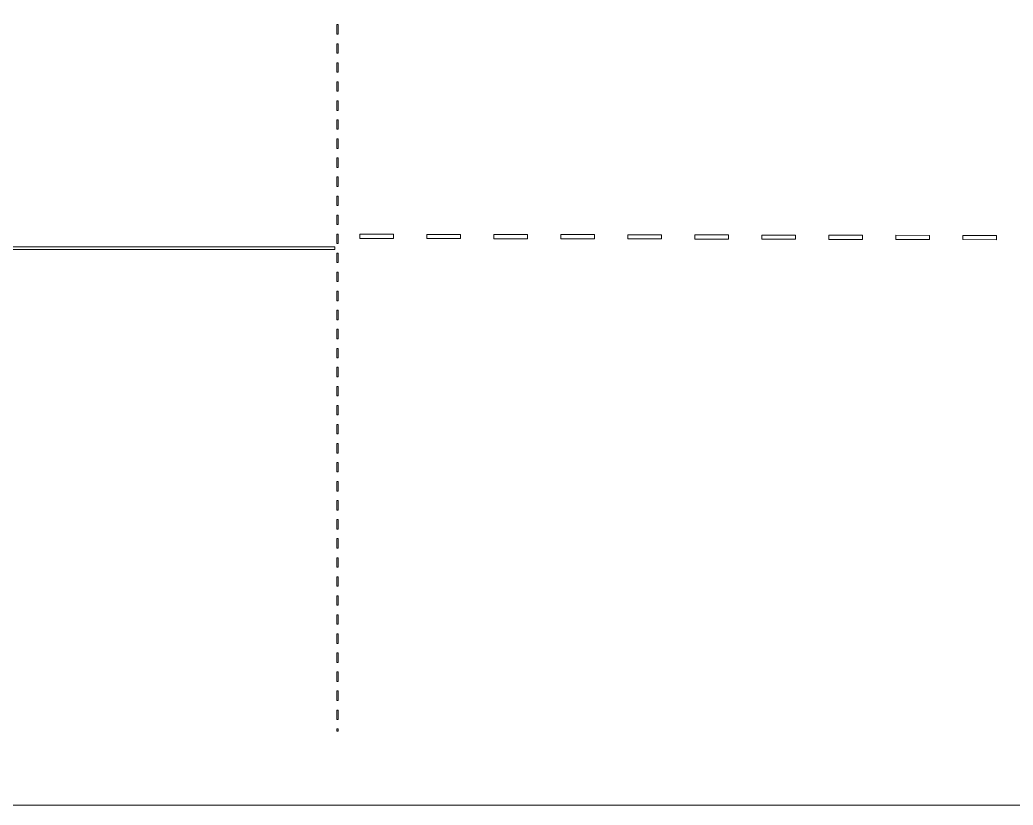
# Model space of a CAD drawing. Header units: centimetres. Extents: x -12.4 to 12.4, y -9.9 to 9.9.
# Drawn here: x -6.15 to 0.13, y -9.89 to -4.92 of the extents above; entities that cross this region are included whole.
import ezdxf

# ---------------------------------------------------------------- set-up
doc = ezdxf.new("R2010")
doc.units = ezdxf.units.CM
doc.header["$MEASUREMENT"] = 0
doc.layers.add('Layer 1', color=7, linetype='Continuous')

msp = doc.modelspace()

# ---------------------------------------------------------------- linework, layer by layer
at = {"layer": 'Layer 1', "color": 86, "lineweight": 18}
for points, knots in [([(-3.22874, 9.88549), (-3.22874, 9.88549), (-3.22874, 8.98921), (-3.22874, 8.98921), (-3.22874, 8.98921), (-3.22874, 8.98921), (-3.24445, 8.98921), (-3.24445, 8.98921), (-3.24445, 8.98921), (-3.24445, 8.98921), (-3.90425, 8.17148), (-3.90425, 8.17148), (-3.90425, 8.17148), (-3.90425, 8.17148), (-4.1432, 7.82669), (-4.1432, 7.82669), (-4.1432, 7.82669), (-4.1432, 7.82669), (-4.14485, 7.82669), (-4.14485, 7.82669), (-4.14485, 7.82669), (-4.14485, 7.82669), (-4.14485, 2.53585), (-4.14485, 2.53585), (-4.14485, 2.53585), (-4.14485, 2.53585), (-4.15312, 2.53585), (-4.15312, 2.53585), (-4.15312, 2.53585), (-4.15312, 2.53585), (-4.15312, 2.52758), (-4.15312, 2.52758), (-4.15312, 2.52758), (-4.15312, 2.52758), (-7.5894, 2.52758), (-7.5894, 2.52758), (-7.5894, 2.52758), (-7.5894, 2.52758), (-7.5894, -0.98311), (-7.5894, -0.98311), (-7.5894, -0.98311), (-7.5894, -0.98311), (-4.15312, -0.98311), (-4.15312, -0.98311), (-4.15312, -0.98311), (-4.15312, -0.98311), (-4.15312, -0.99965), (-4.15312, -0.99965), (-4.15312, -0.99965), (-4.15312, -0.99965), (-7.68613, -0.99965), (-7.68613, -0.99965), (-7.68613, -0.99965), (-7.68613, -0.99965), (-7.71259, -0.99965), (-7.71259, -0.99965), (-7.71259, -0.99965), (-7.71259, -0.99965), (-11.23568, -0.99965), (-11.23568, -0.99965), (-11.23568, -0.99965), (-11.23568, -0.99965), (-11.258, -0.99965), (-11.258, -0.99965), (-11.258, -0.99965), (-11.258, -0.99965), (-11.91202, -0.99965), (-11.91202, -0.99965), (-11.91202, -0.99965), (-11.91202, -0.99965), (-12.4263, -1.48913), (-12.4263, -1.48913), (-12.4263, -1.48913), (-12.4263, -1.48913), (-12.4263, -5.93), (-12.4263, -5.93), (-12.4263, -5.93), (-12.4263, -5.93), (-11.97651, -6.35747), (-11.97651, -6.35747), (-11.97651, -6.35747), (-11.97651, -6.35747), (-11.258, -6.35747), (-11.258, -6.35747), (-11.258, -6.35747), (-11.258, -6.35747), (-11.23568, -6.35747), (-11.23568, -6.35747), (-11.23568, -6.35747), (-11.23568, -6.35747), (-7.71259, -6.35747), (-7.71259, -6.35747), (-7.71259, -6.35747), (-7.71259, -6.35747), (-7.68613, -6.35747), (-7.68613, -6.35747), (-7.68613, -6.35747), (-7.68613, -6.35747), (-4.15973, -6.35747), (-4.15973, -6.35747), (-4.15973, -6.35747), (-4.15973, -6.35747), (-4.15973, -6.37401), (-4.15973, -6.37401), (-4.15973, -6.37401), (-4.15973, -6.37401), (-7.58856, -6.37401), (-7.58856, -6.37401), (-7.58856, -6.37401), (-7.58856, -6.37401), (-7.58856, -9.88553), (-7.58856, -9.88553), (-7.58856, -9.88553), (-7.58856, -9.88553), (-4.14815, -9.88553), (-4.14815, -9.88553), (-4.14815, -9.88553), (-4.14815, -9.88553), (-4.14815, -9.8847), (-4.14815, -9.8847), (-4.14815, -9.8847), (-4.14815, -9.8847), (4.17465, -9.8847), (4.17465, -9.8847), (4.17465, -9.8847), (4.17465, -9.8847), (4.17465, -9.87809), (4.17465, -9.87809), (4.17465, -9.87809), (4.17465, -9.87809), (7.58364, -9.87809), (7.58364, -9.87809), (7.58364, -9.87809), (7.58364, -9.87809), (7.58364, -6.36657), (7.58364, -6.36657), (7.58364, -6.36657), (7.58364, -6.36657), (4.17465, -6.36657), (4.17465, -6.36657), (4.17465, -6.36657), (4.17465, -6.36657), (4.17465, -6.35747), (4.17465, -6.35747), (4.17465, -6.35747), (4.17465, -6.35747), (7.68617, -6.35747), (7.68617, -6.35747), (7.68617, -6.35747), (7.68617, -6.35747), (7.71346, -6.35747), (7.71346, -6.35747), (7.71346, -6.35747), (7.71346, -6.35747), (11.23573, -6.35747), (11.23573, -6.35747), (11.23573, -6.35747), (11.23573, -6.35747), (11.25805, -6.35747), (11.25805, -6.35747), (11.25805, -6.35747), (11.25805, -6.35747), (11.98731, -6.35747), (11.98731, -6.35747), (11.98731, -6.35747), (11.98731, -6.35747), (12.42635, -5.8961), (12.42635, -5.8961), (12.42635, -5.8961), (12.42635, -5.8961), (12.42635, -1.38578), (12.42635, -1.38578), (12.42635, -1.38578), (12.42635, -1.38578), (12.05924, -0.99965), (12.05924, -0.99965), (12.05924, -0.99965), (12.05924, -0.99965), (11.25805, -0.99965), (11.25805, -0.99965), (11.25805, -0.99965), (11.25805, -0.99965), (11.23573, -0.99965), (11.23573, -0.99965), (11.23573, -0.99965), (11.23573, -0.99965), (7.71346, -0.99965), (7.71346, -0.99965), (7.71346, -0.99965), (7.71346, -0.99965), (7.68617, -0.99965), (7.68617, -0.99965), (7.68617, -0.99965), (7.68617, -0.99965), (4.18127, -0.99965), (4.18127, -0.99965), (4.18127, -0.99965), (4.18127, -0.99965), (4.18127, -0.98311), (4.18127, -0.98311), (4.18127, -0.98311), (4.18127, -0.98311), (7.58034, -0.98311), (7.58034, -0.98311), (7.58034, -0.98311), (7.58034, -0.98311), (7.58034, 2.52758), (7.58034, 2.52758), (7.58034, 2.52758), (7.58034, 2.52758), (4.18127, 2.52758), (4.18127, 2.52758), (4.18127, 2.52758), (4.18127, 2.52758), (4.18127, 2.53585), (4.18127, 2.53585), (4.18127, 2.53585), (4.18127, 2.53585), (4.173, 2.53585), (4.173, 2.53585), (4.173, 2.53585), (4.173, 2.53585), (4.173, 7.81263), (4.173, 7.81263), (4.173, 7.81263), (4.173, 7.81263), (4.17796, 7.81263), (4.17796, 7.81263), (4.17796, 7.81263), (4.17796, 7.81263), (4.14073, 7.86639), (4.14073, 7.86639), (4.14073, 7.86639), (4.14073, 7.86639), (4.14073, 7.85895), (4.14073, 7.85895), (4.14073, 7.85895), (4.14073, 7.85895), (4.04151, 7.85895), (4.04151, 7.85895), (4.04151, 7.85895), (4.04151, 7.85895), (4.04151, 7.88541), (4.04151, 7.88541), (4.04151, 7.88541), (4.04151, 7.88541), (4.1275, 7.88541), (4.1275, 7.88541), (4.1275, 7.88541), (4.1275, 7.88541), (3.99438, 8.07641), (3.99438, 8.07641), (3.99438, 8.07641), (3.99438, 8.07641), (3.23618, 8.98922), (3.23618, 8.98922), (3.23618, 8.98922), (3.23618, 8.98922), (3.22295, 8.98922), (3.22295, 8.98922), (3.22295, 8.98922), (3.22295, 8.98922), (3.22295, 9.8855), (3.22295, 9.8855), (3.22295, 9.8855), (3.22295, 9.8855), (-3.22875, 9.8855), (-3.22875, 9.8855), (-3.22875, 9.8855), (-3.22875, 9.8855), (-3.22874, 9.88549), (-3.22874, 9.88549)], [0, 0, 0, 0, 0.0144928, 0.0144928, 0.0144928, 0.0144928, 0.0289855, 0.0289855, 0.0289855, 0.0289855, 0.0434783, 0.0434783, 0.0434783, 0.0434783, 0.057971, 0.057971, 0.057971, 0.057971, 0.0724638, 0.0724638, 0.0724638, 0.0724638, 0.0869565, 0.0869565, 0.0869565, 0.0869565, 0.1014493, 0.1014493, 0.1014493, 0.1014493, 0.115942, 0.115942, 0.115942, 0.115942, 0.1304348, 0.1304348, 0.1304348, 0.1304348, 0.1449275, 0.1449275, 0.1449275, 0.1449275, 0.1594203, 0.1594203, 0.1594203, 0.1594203, 0.173913, 0.173913, 0.173913, 0.173913, 0.1884058, 0.1884058, 0.1884058, 0.1884058, 0.2028986, 0.2028986, 0.2028986, 0.2028986, 0.2173913, 0.2173913, 0.2173913, 0.2173913, 0.2318841, 0.2318841, 0.2318841, 0.2318841, 0.2463768, 0.2463768, 0.2463768, 0.2463768, 0.2608696, 0.2608696, 0.2608696, 0.2608696, 0.2753623, 0.2753623, 0.2753623, 0.2753623, 0.2898551, 0.2898551, 0.2898551, 0.2898551, 0.3043478, 0.3043478, 0.3043478, 0.3043478, 0.3188406, 0.3188406, 0.3188406, 0.3188406, 0.3333333, 0.3333333, 0.3333333, 0.3333333, 0.3478261, 0.3478261, 0.3478261, 0.3478261, 0.3623188, 0.3623188, 0.3623188, 0.3623188, 0.3768116, 0.3768116, 0.3768116, 0.3768116, 0.3913043, 0.3913043, 0.3913043, 0.3913043, 0.4057971, 0.4057971, 0.4057971, 0.4057971, 0.4202899, 0.4202899, 0.4202899, 0.4202899, 0.4347826, 0.4347826, 0.4347826, 0.4347826, 0.4492754, 0.4492754, 0.4492754, 0.4492754, 0.4637681, 0.4637681, 0.4637681, 0.4637681, 0.4782609, 0.4782609, 0.4782609, 0.4782609, 0.4927536, 0.4927536, 0.4927536, 0.4927536, 0.5072464, 0.5072464, 0.5072464, 0.5072464, 0.5217391, 0.5217391, 0.5217391, 0.5217391, 0.5362319, 0.5362319, 0.5362319, 0.5362319, 0.5507246, 0.5507246, 0.5507246, 0.5507246, 0.5652174, 0.5652174, 0.5652174, 0.5652174, 0.5797101, 0.5797101, 0.5797101, 0.5797101, 0.5942029, 0.5942029, 0.5942029, 0.5942029, 0.6086957, 0.6086957, 0.6086957, 0.6086957, 0.6231884, 0.6231884, 0.6231884, 0.6231884, 0.6376812, 0.6376812, 0.6376812, 0.6376812, 0.6521739, 0.6521739, 0.6521739, 0.6521739, 0.6666667, 0.6666667, 0.6666667, 0.6666667, 0.6811594, 0.6811594, 0.6811594, 0.6811594, 0.6956522, 0.6956522, 0.6956522, 0.6956522, 0.7101449, 0.7101449, 0.7101449, 0.7101449, 0.7246377, 0.7246377, 0.7246377, 0.7246377, 0.7391304, 0.7391304, 0.7391304, 0.7391304, 0.7536232, 0.7536232, 0.7536232, 0.7536232, 0.7681159, 0.7681159, 0.7681159, 0.7681159, 0.7826087, 0.7826087, 0.7826087, 0.7826087, 0.7971014, 0.7971014, 0.7971014, 0.7971014, 0.8115942, 0.8115942, 0.8115942, 0.8115942, 0.826087, 0.826087, 0.826087, 0.826087, 0.8405797, 0.8405797, 0.8405797, 0.8405797, 0.8550725, 0.8550725, 0.8550725, 0.8550725, 0.8695652, 0.8695652, 0.8695652, 0.8695652, 0.884058, 0.884058, 0.884058, 0.884058, 0.8985507, 0.8985507, 0.8985507, 0.8985507, 0.9130435, 0.9130435, 0.9130435, 0.9130435, 0.9275362, 0.9275362, 0.9275362, 0.9275362, 0.942029, 0.942029, 0.942029, 0.942029, 0.9565217, 0.9565217, 0.9565217, 0.9565217, 0.9710145, 0.9710145, 0.9710145, 0.9710145, 1, 1, 1, 1]), ([(-4.14734, -4.9535), (-4.14734, -4.9535), (-4.1399, -4.9535), (-4.1399, -4.9535), (-4.1399, -4.9535), (-4.1399, -4.9535), (-4.1399, -5.01386), (-4.1399, -5.01386), (-4.1399, -5.01386), (-4.1399, -5.01386), (-4.14734, -5.01386), (-4.14734, -5.01386), (-4.14734, -5.01386), (-4.14734, -5.01386), (-4.14734, -4.9535), (-4.14734, -4.9535)], [0, 0, 0, 0, 0.2, 0.2, 0.2, 0.2, 0.4, 0.4, 0.4, 0.4, 0.6, 0.6, 0.6, 0.6, 1, 1, 1, 1]), ([(-4.14734, -5.07421), (-4.14734, -5.07421), (-4.1399, -5.07421), (-4.1399, -5.07421), (-4.1399, -5.07421), (-4.1399, -5.07421), (-4.1399, -5.13374), (-4.1399, -5.13374), (-4.1399, -5.13374), (-4.1399, -5.13374), (-4.14734, -5.13374), (-4.14734, -5.13374), (-4.14734, -5.13374), (-4.14734, -5.13374), (-4.14734, -5.07421), (-4.14734, -5.07421)], [0, 0, 0, 0, 0.2, 0.2, 0.2, 0.2, 0.4, 0.4, 0.4, 0.4, 0.6, 0.6, 0.6, 0.6, 1, 1, 1, 1]), ([(-4.14734, -5.1941), (-4.14734, -5.1941), (-4.1399, -5.1941), (-4.1399, -5.1941), (-4.1399, -5.1941), (-4.1399, -5.1941), (-4.1399, -5.25446), (-4.1399, -5.25446), (-4.1399, -5.25446), (-4.1399, -5.25446), (-4.14734, -5.25446), (-4.14734, -5.25446), (-4.14734, -5.25446), (-4.14734, -5.25446), (-4.14734, -5.1941), (-4.14734, -5.1941)], [0, 0, 0, 0, 0.2, 0.2, 0.2, 0.2, 0.4, 0.4, 0.4, 0.4, 0.6, 0.6, 0.6, 0.6, 1, 1, 1, 1]), ([(-4.14734, -5.31482), (-4.14734, -5.31482), (-4.1399, -5.31482), (-4.1399, -5.31482), (-4.1399, -5.31482), (-4.1399, -5.31482), (-4.1399, -5.37435), (-4.1399, -5.37435), (-4.1399, -5.37435), (-4.1399, -5.37435), (-4.14734, -5.37435), (-4.14734, -5.37435), (-4.14734, -5.37435), (-4.14734, -5.37435), (-4.14734, -5.31482), (-4.14734, -5.31482)], [0, 0, 0, 0, 0.2, 0.2, 0.2, 0.2, 0.4, 0.4, 0.4, 0.4, 0.6, 0.6, 0.6, 0.6, 1, 1, 1, 1]), ([(-4.14734, -5.43471), (-4.14734, -5.43471), (-4.1399, -5.43471), (-4.1399, -5.43471), (-4.1399, -5.43471), (-4.1399, -5.43471), (-4.1399, -5.49507), (-4.1399, -5.49507), (-4.1399, -5.49507), (-4.1399, -5.49507), (-4.14734, -5.49507), (-4.14734, -5.49507), (-4.14734, -5.49507), (-4.14734, -5.49507), (-4.14734, -5.43471), (-4.14734, -5.43471)], [0, 0, 0, 0, 0.2, 0.2, 0.2, 0.2, 0.4, 0.4, 0.4, 0.4, 0.6, 0.6, 0.6, 0.6, 1, 1, 1, 1]), ([(-4.14734, -5.55542), (-4.14734, -5.55542), (-4.1399, -5.55542), (-4.1399, -5.55542), (-4.1399, -5.55542), (-4.1399, -5.55542), (-4.1399, -5.61495), (-4.1399, -5.61495), (-4.1399, -5.61495), (-4.1399, -5.61495), (-4.14734, -5.61495), (-4.14734, -5.61495), (-4.14734, -5.61495), (-4.14734, -5.61495), (-4.14734, -5.55542), (-4.14734, -5.55542)], [0, 0, 0, 0, 0.2, 0.2, 0.2, 0.2, 0.4, 0.4, 0.4, 0.4, 0.6, 0.6, 0.6, 0.6, 1, 1, 1, 1]), ([(-4.14734, -5.67531), (-4.14734, -5.67531), (-4.1399, -5.67531), (-4.1399, -5.67531), (-4.1399, -5.67531), (-4.1399, -5.67531), (-4.1399, -5.73567), (-4.1399, -5.73567), (-4.1399, -5.73567), (-4.1399, -5.73567), (-4.14734, -5.73567), (-4.14734, -5.73567), (-4.14734, -5.73567), (-4.14734, -5.73567), (-4.14734, -5.67531), (-4.14734, -5.67531)], [0, 0, 0, 0, 0.2, 0.2, 0.2, 0.2, 0.4, 0.4, 0.4, 0.4, 0.6, 0.6, 0.6, 0.6, 1, 1, 1, 1]), ([(-4.14734, -5.79603), (-4.14734, -5.79603), (-4.1399, -5.79603), (-4.1399, -5.79603), (-4.1399, -5.79603), (-4.1399, -5.79603), (-4.1399, -5.85556), (-4.1399, -5.85556), (-4.1399, -5.85556), (-4.1399, -5.85556), (-4.14734, -5.85556), (-4.14734, -5.85556), (-4.14734, -5.85556), (-4.14734, -5.85556), (-4.14734, -5.79603), (-4.14734, -5.79603)], [0, 0, 0, 0, 0.2, 0.2, 0.2, 0.2, 0.4, 0.4, 0.4, 0.4, 0.6, 0.6, 0.6, 0.6, 1, 1, 1, 1]), ([(-4.14734, -5.91592), (-4.14734, -5.91592), (-4.1399, -5.91592), (-4.1399, -5.91592), (-4.1399, -5.91592), (-4.1399, -5.91592), (-4.1399, -5.97628), (-4.1399, -5.97628), (-4.1399, -5.97628), (-4.1399, -5.97628), (-4.14734, -5.97628), (-4.14734, -5.97628), (-4.14734, -5.97628), (-4.14734, -5.97628), (-4.14734, -5.91592), (-4.14734, -5.91592)], [0, 0, 0, 0, 0.2, 0.2, 0.2, 0.2, 0.4, 0.4, 0.4, 0.4, 0.6, 0.6, 0.6, 0.6, 1, 1, 1, 1]), ([(-4.14734, -6.03663), (-4.14734, -6.03663), (-4.1399, -6.03663), (-4.1399, -6.03663), (-4.1399, -6.03663), (-4.1399, -6.03663), (-4.1399, -6.09616), (-4.1399, -6.09616), (-4.1399, -6.09616), (-4.1399, -6.09616), (-4.14734, -6.09616), (-4.14734, -6.09616), (-4.14734, -6.09616), (-4.14734, -6.09616), (-4.14734, -6.03663), (-4.14734, -6.03663)], [0, 0, 0, 0, 0.2, 0.2, 0.2, 0.2, 0.4, 0.4, 0.4, 0.4, 0.6, 0.6, 0.6, 0.6, 1, 1, 1, 1]), ([(-4.14734, -6.15652), (-4.14734, -6.15652), (-4.1399, -6.15652), (-4.1399, -6.15652), (-4.1399, -6.15652), (-4.1399, -6.15652), (-4.1399, -6.21688), (-4.1399, -6.21688), (-4.1399, -6.21688), (-4.1399, -6.21688), (-4.14734, -6.21688), (-4.14734, -6.21688), (-4.14734, -6.21688), (-4.14734, -6.21688), (-4.14734, -6.15652), (-4.14734, -6.15652)], [0, 0, 0, 0, 0.2, 0.2, 0.2, 0.2, 0.4, 0.4, 0.4, 0.4, 0.6, 0.6, 0.6, 0.6, 1, 1, 1, 1]), ([(-4.14734, -6.27724), (-4.14734, -6.27724), (-4.1399, -6.27724), (-4.1399, -6.27724), (-4.1399, -6.27724), (-4.1399, -6.27724), (-4.1399, -6.33677), (-4.1399, -6.33677), (-4.1399, -6.33677), (-4.1399, -6.33677), (-4.14734, -6.33677), (-4.14734, -6.33677), (-4.14734, -6.33677), (-4.14734, -6.33677), (-4.14734, -6.27724), (-4.14734, -6.27724)], [0, 0, 0, 0, 0.2, 0.2, 0.2, 0.2, 0.4, 0.4, 0.4, 0.4, 0.6, 0.6, 0.6, 0.6, 1, 1, 1, 1]), ([(-4.00182, -6.27807), (-4.00182, -6.27807), (-3.79015, -6.27807), (-3.79015, -6.27807), (-3.79015, -6.27807), (-3.79015, -6.27807), (-3.79015, -6.30453), (-3.79015, -6.30453), (-3.79015, -6.30453), (-3.79015, -6.30453), (-4.00182, -6.30453), (-4.00182, -6.30453), (-4.00182, -6.30453), (-4.00182, -6.30453), (-4.00182, -6.27807), (-4.00182, -6.27807)], [0, 0, 0, 0, 0.2, 0.2, 0.2, 0.2, 0.4, 0.4, 0.4, 0.4, 0.6, 0.6, 0.6, 0.6, 1, 1, 1, 1]), ([(-3.57849, -6.27889), (-3.57849, -6.27889), (-3.36682, -6.27889), (-3.36682, -6.27889), (-3.36682, -6.27889), (-3.36682, -6.27889), (-3.36682, -6.30535), (-3.36682, -6.30535), (-3.36682, -6.30535), (-3.36682, -6.30535), (-3.57849, -6.30535), (-3.57849, -6.30535), (-3.57849, -6.30535), (-3.57849, -6.30535), (-3.57849, -6.27889), (-3.57849, -6.27889)], [0, 0, 0, 0, 0.2, 0.2, 0.2, 0.2, 0.4, 0.4, 0.4, 0.4, 0.6, 0.6, 0.6, 0.6, 1, 1, 1, 1]), ([(-3.15516, -6.27972), (-3.15516, -6.27972), (-2.94349, -6.27972), (-2.94349, -6.27972), (-2.94349, -6.27972), (-2.94349, -6.27972), (-2.94349, -6.30618), (-2.94349, -6.30618), (-2.94349, -6.30618), (-2.94349, -6.30618), (-3.15516, -6.30618), (-3.15516, -6.30618), (-3.15516, -6.30618), (-3.15516, -6.30618), (-3.15516, -6.27972), (-3.15516, -6.27972)], [0, 0, 0, 0, 0.2, 0.2, 0.2, 0.2, 0.4, 0.4, 0.4, 0.4, 0.6, 0.6, 0.6, 0.6, 1, 1, 1, 1]), ([(-2.73182, -6.28054), (-2.73182, -6.28054), (-2.52015, -6.28054), (-2.52015, -6.28054), (-2.52015, -6.28054), (-2.52015, -6.28054), (-2.52015, -6.307), (-2.52015, -6.307), (-2.52015, -6.307), (-2.52015, -6.307), (-2.73182, -6.307), (-2.73182, -6.307), (-2.73182, -6.307), (-2.73182, -6.307), (-2.73182, -6.28054), (-2.73182, -6.28054)], [0, 0, 0, 0, 0.2, 0.2, 0.2, 0.2, 0.4, 0.4, 0.4, 0.4, 0.6, 0.6, 0.6, 0.6, 1, 1, 1, 1]), ([(-2.30849, -6.28137), (-2.30849, -6.28137), (-2.09682, -6.28137), (-2.09682, -6.28137), (-2.09682, -6.28137), (-2.09682, -6.28137), (-2.09682, -6.30783), (-2.09682, -6.30783), (-2.09682, -6.30783), (-2.09682, -6.30783), (-2.30849, -6.30783), (-2.30849, -6.30783), (-2.30849, -6.30783), (-2.30849, -6.30783), (-2.30849, -6.28137), (-2.30849, -6.28137)], [0, 0, 0, 0, 0.2, 0.2, 0.2, 0.2, 0.4, 0.4, 0.4, 0.4, 0.6, 0.6, 0.6, 0.6, 1, 1, 1, 1]), ([(-1.88516, -6.28219), (-1.88516, -6.28219), (-1.67349, -6.28219), (-1.67349, -6.28219), (-1.67349, -6.28219), (-1.67349, -6.28219), (-1.67349, -6.30865), (-1.67349, -6.30865), (-1.67349, -6.30865), (-1.67349, -6.30865), (-1.88516, -6.30865), (-1.88516, -6.30865), (-1.88516, -6.30865), (-1.88516, -6.30865), (-1.88516, -6.28219), (-1.88516, -6.28219)], [0, 0, 0, 0, 0.2, 0.2, 0.2, 0.2, 0.4, 0.4, 0.4, 0.4, 0.6, 0.6, 0.6, 0.6, 1, 1, 1, 1]), ([(-1.46182, -6.28302), (-1.46182, -6.28302), (-1.25015, -6.28302), (-1.25015, -6.28302), (-1.25015, -6.28302), (-1.25015, -6.28302), (-1.25015, -6.30948), (-1.25015, -6.30948), (-1.25015, -6.30948), (-1.25015, -6.30948), (-1.46182, -6.30948), (-1.46182, -6.30948), (-1.46182, -6.30948), (-1.46182, -6.30948), (-1.46182, -6.28302), (-1.46182, -6.28302)], [0, 0, 0, 0, 0.2, 0.2, 0.2, 0.2, 0.4, 0.4, 0.4, 0.4, 0.6, 0.6, 0.6, 0.6, 1, 1, 1, 1]), ([(-1.03849, -6.28384), (-1.03849, -6.28384), (-0.82682, -6.28467), (-0.82682, -6.28467), (-0.82682, -6.28467), (-0.82682, -6.28467), (-0.82682, -6.31113), (-0.82682, -6.31113), (-0.82682, -6.31113), (-0.82682, -6.31113), (-1.03849, -6.3103), (-1.03849, -6.3103), (-1.03849, -6.3103), (-1.03849, -6.3103), (-1.03849, -6.28384), (-1.03849, -6.28384)], [0, 0, 0, 0, 0.2, 0.2, 0.2, 0.2, 0.4, 0.4, 0.4, 0.4, 0.6, 0.6, 0.6, 0.6, 1, 1, 1, 1]), ([(-0.61516, -6.28467), (-0.61516, -6.28467), (-0.40349, -6.2855), (-0.40349, -6.2855), (-0.40349, -6.2855), (-0.40349, -6.2855), (-0.40349, -6.31196), (-0.40349, -6.31196), (-0.40349, -6.31196), (-0.40349, -6.31196), (-0.61516, -6.31113), (-0.61516, -6.31113), (-0.61516, -6.31113), (-0.61516, -6.31113), (-0.61516, -6.28467), (-0.61516, -6.28467)], [0, 0, 0, 0, 0.2, 0.2, 0.2, 0.2, 0.4, 0.4, 0.4, 0.4, 0.6, 0.6, 0.6, 0.6, 1, 1, 1, 1]), ([(-0.19182, -6.28549), (-0.19182, -6.28549), (0.01985, -6.28632), (0.01985, -6.28632), (0.01985, -6.28632), (0.01985, -6.28632), (0.01985, -6.31278), (0.01985, -6.31278), (0.01985, -6.31278), (0.01985, -6.31278), (-0.19182, -6.31195), (-0.19182, -6.31195), (-0.19182, -6.31195), (-0.19182, -6.31195), (-0.19182, -6.28549), (-0.19182, -6.28549)], [0, 0, 0, 0, 0.2, 0.2, 0.2, 0.2, 0.4, 0.4, 0.4, 0.4, 0.6, 0.6, 0.6, 0.6, 1, 1, 1, 1]), ([(-4.14734, -6.39711), (-4.14734, -6.39711), (-4.13907, -6.39711), (-4.13907, -6.39711), (-4.13907, -6.39711), (-4.13907, -6.39711), (-4.13907, -6.45747), (-4.13907, -6.45747), (-4.13907, -6.45747), (-4.13907, -6.45747), (-4.14734, -6.45747), (-4.14734, -6.45747), (-4.14734, -6.45747), (-4.14734, -6.45747), (-4.14734, -6.39711), (-4.14734, -6.39711)], [0, 0, 0, 0, 0.2, 0.2, 0.2, 0.2, 0.4, 0.4, 0.4, 0.4, 0.6, 0.6, 0.6, 0.6, 1, 1, 1, 1]), ([(-4.14734, -6.51785), (-4.14734, -6.51785), (-4.13907, -6.51785), (-4.13907, -6.51785), (-4.13907, -6.51785), (-4.13907, -6.51785), (-4.13907, -6.57738), (-4.13907, -6.57738), (-4.13907, -6.57738), (-4.13907, -6.57738), (-4.14734, -6.57738), (-4.14734, -6.57738), (-4.14734, -6.57738), (-4.14734, -6.57738), (-4.14734, -6.51785), (-4.14734, -6.51785)], [0, 0, 0, 0, 0.2, 0.2, 0.2, 0.2, 0.4, 0.4, 0.4, 0.4, 0.6, 0.6, 0.6, 0.6, 1, 1, 1, 1]), ([(-4.14734, -6.63773), (-4.14734, -6.63773), (-4.13907, -6.63773), (-4.13907, -6.63773), (-4.13907, -6.63773), (-4.13907, -6.63773), (-4.13907, -6.69809), (-4.13907, -6.69809), (-4.13907, -6.69809), (-4.13907, -6.69809), (-4.14734, -6.69809), (-4.14734, -6.69809), (-4.14734, -6.69809), (-4.14734, -6.69809), (-4.14734, -6.63773), (-4.14734, -6.63773)], [0, 0, 0, 0, 0.2, 0.2, 0.2, 0.2, 0.4, 0.4, 0.4, 0.4, 0.6, 0.6, 0.6, 0.6, 1, 1, 1, 1]), ([(-4.14734, -6.75845), (-4.14734, -6.75845), (-4.13907, -6.75845), (-4.13907, -6.75845), (-4.13907, -6.75845), (-4.13907, -6.75845), (-4.13907, -6.81798), (-4.13907, -6.81798), (-4.13907, -6.81798), (-4.13907, -6.81798), (-4.14734, -6.81798), (-4.14734, -6.81798), (-4.14734, -6.81798), (-4.14734, -6.81798), (-4.14734, -6.75845), (-4.14734, -6.75845)], [0, 0, 0, 0, 0.2, 0.2, 0.2, 0.2, 0.4, 0.4, 0.4, 0.4, 0.6, 0.6, 0.6, 0.6, 1, 1, 1, 1]), ([(-4.14734, -6.87834), (-4.14734, -6.87834), (-4.13907, -6.87834), (-4.13907, -6.87834), (-4.13907, -6.87834), (-4.13907, -6.87834), (-4.13907, -6.9387), (-4.13907, -6.9387), (-4.13907, -6.9387), (-4.13907, -6.9387), (-4.14734, -6.9387), (-4.14734, -6.9387), (-4.14734, -6.9387), (-4.14734, -6.9387), (-4.14734, -6.87834), (-4.14734, -6.87834)], [0, 0, 0, 0, 0.2, 0.2, 0.2, 0.2, 0.4, 0.4, 0.4, 0.4, 0.6, 0.6, 0.6, 0.6, 1, 1, 1, 1]), ([(-4.14734, -6.99906), (-4.14734, -6.99906), (-4.13907, -6.99906), (-4.13907, -6.99906), (-4.13907, -6.99906), (-4.13907, -6.99906), (-4.13907, -7.05859), (-4.13907, -7.05859), (-4.13907, -7.05859), (-4.13907, -7.05859), (-4.14734, -7.05859), (-4.14734, -7.05859), (-4.14734, -7.05859), (-4.14734, -7.05859), (-4.14734, -6.99906), (-4.14734, -6.99906)], [0, 0, 0, 0, 0.2, 0.2, 0.2, 0.2, 0.4, 0.4, 0.4, 0.4, 0.6, 0.6, 0.6, 0.6, 1, 1, 1, 1]), ([(-4.14734, -7.11895), (-4.14734, -7.11895), (-4.13907, -7.11895), (-4.13907, -7.11895), (-4.13907, -7.11895), (-4.13907, -7.11895), (-4.13907, -7.17931), (-4.13907, -7.17931), (-4.13907, -7.17931), (-4.13907, -7.17931), (-4.14734, -7.17931), (-4.14734, -7.17931), (-4.14734, -7.17931), (-4.14734, -7.17931), (-4.14734, -7.11895), (-4.14734, -7.11895)], [0, 0, 0, 0, 0.2, 0.2, 0.2, 0.2, 0.4, 0.4, 0.4, 0.4, 0.6, 0.6, 0.6, 0.6, 1, 1, 1, 1]), ([(-4.14734, -7.23966), (-4.14734, -7.23966), (-4.13907, -7.23966), (-4.13907, -7.23966), (-4.13907, -7.23966), (-4.13907, -7.23966), (-4.13907, -7.29919), (-4.13907, -7.29919), (-4.13907, -7.29919), (-4.13907, -7.29919), (-4.14734, -7.29919), (-4.14734, -7.29919), (-4.14734, -7.29919), (-4.14734, -7.29919), (-4.14734, -7.23966), (-4.14734, -7.23966)], [0, 0, 0, 0, 0.2, 0.2, 0.2, 0.2, 0.4, 0.4, 0.4, 0.4, 0.6, 0.6, 0.6, 0.6, 1, 1, 1, 1]), ([(-4.14652, -7.35955), (-4.14652, -7.35955), (-4.13908, -7.35955), (-4.13908, -7.35955), (-4.13908, -7.35955), (-4.13908, -7.35955), (-4.13908, -7.41991), (-4.13908, -7.41991), (-4.13908, -7.41991), (-4.13908, -7.41991), (-4.14652, -7.41991), (-4.14652, -7.41991), (-4.14652, -7.41991), (-4.14652, -7.41991), (-4.14652, -7.35955), (-4.14652, -7.35955)], [0, 0, 0, 0, 0.2, 0.2, 0.2, 0.2, 0.4, 0.4, 0.4, 0.4, 0.6, 0.6, 0.6, 0.6, 1, 1, 1, 1]), ([(-4.14652, -7.47944), (-4.14652, -7.47944), (-4.13908, -7.47944), (-4.13908, -7.47944), (-4.13908, -7.47944), (-4.13908, -7.47944), (-4.13908, -7.5398), (-4.13908, -7.5398), (-4.13908, -7.5398), (-4.13908, -7.5398), (-4.14652, -7.5398), (-4.14652, -7.5398), (-4.14652, -7.5398), (-4.14652, -7.5398), (-4.14652, -7.47944), (-4.14652, -7.47944)], [0, 0, 0, 0, 0.2, 0.2, 0.2, 0.2, 0.4, 0.4, 0.4, 0.4, 0.6, 0.6, 0.6, 0.6, 1, 1, 1, 1]), ([(-4.14652, -7.60016), (-4.14652, -7.60016), (-4.13908, -7.60016), (-4.13908, -7.60016), (-4.13908, -7.60016), (-4.13908, -7.60016), (-4.13908, -7.66052), (-4.13908, -7.66052), (-4.13908, -7.66052), (-4.13908, -7.66052), (-4.14652, -7.66052), (-4.14652, -7.66052), (-4.14652, -7.66052), (-4.14652, -7.66052), (-4.14652, -7.60016), (-4.14652, -7.60016)], [0, 0, 0, 0, 0.2, 0.2, 0.2, 0.2, 0.4, 0.4, 0.4, 0.4, 0.6, 0.6, 0.6, 0.6, 1, 1, 1, 1]), ([(-4.14652, -7.72005), (-4.14652, -7.72005), (-4.13908, -7.72005), (-4.13908, -7.72005), (-4.13908, -7.72005), (-4.13908, -7.72005), (-4.13908, -7.78041), (-4.13908, -7.78041), (-4.13908, -7.78041), (-4.13908, -7.78041), (-4.14652, -7.78041), (-4.14652, -7.78041), (-4.14652, -7.78041), (-4.14652, -7.78041), (-4.14652, -7.72005), (-4.14652, -7.72005)], [0, 0, 0, 0, 0.2, 0.2, 0.2, 0.2, 0.4, 0.4, 0.4, 0.4, 0.6, 0.6, 0.6, 0.6, 1, 1, 1, 1]), ([(-4.14652, -7.84076), (-4.14652, -7.84076), (-4.13908, -7.84076), (-4.13908, -7.84076), (-4.13908, -7.84076), (-4.13908, -7.84076), (-4.13908, -7.90112), (-4.13908, -7.90112), (-4.13908, -7.90112), (-4.13908, -7.90112), (-4.14652, -7.90112), (-4.14652, -7.90112), (-4.14652, -7.90112), (-4.14652, -7.90112), (-4.14652, -7.84076), (-4.14652, -7.84076)], [0, 0, 0, 0, 0.2, 0.2, 0.2, 0.2, 0.4, 0.4, 0.4, 0.4, 0.6, 0.6, 0.6, 0.6, 1, 1, 1, 1]), ([(-4.14652, -7.96065), (-4.14652, -7.96065), (-4.13908, -7.96065), (-4.13908, -7.96065), (-4.13908, -7.96065), (-4.13908, -7.96065), (-4.13908, -8.02101), (-4.13908, -8.02101), (-4.13908, -8.02101), (-4.13908, -8.02101), (-4.14652, -8.02101), (-4.14652, -8.02101), (-4.14652, -8.02101), (-4.14652, -8.02101), (-4.14652, -7.96065), (-4.14652, -7.96065)], [0, 0, 0, 0, 0.2, 0.2, 0.2, 0.2, 0.4, 0.4, 0.4, 0.4, 0.6, 0.6, 0.6, 0.6, 1, 1, 1, 1]), ([(-4.14652, -8.08137), (-4.14652, -8.08137), (-4.13908, -8.08137), (-4.13908, -8.08137), (-4.13908, -8.08137), (-4.13908, -8.08137), (-4.13908, -8.14173), (-4.13908, -8.14173), (-4.13908, -8.14173), (-4.13908, -8.14173), (-4.14652, -8.14173), (-4.14652, -8.14173), (-4.14652, -8.14173), (-4.14652, -8.14173), (-4.14652, -8.08137), (-4.14652, -8.08137)], [0, 0, 0, 0, 0.2, 0.2, 0.2, 0.2, 0.4, 0.4, 0.4, 0.4, 0.6, 0.6, 0.6, 0.6, 1, 1, 1, 1]), ([(-4.14652, -8.20126), (-4.14652, -8.20126), (-4.13908, -8.20126), (-4.13908, -8.20126), (-4.13908, -8.20126), (-4.13908, -8.20126), (-4.13908, -8.26162), (-4.13908, -8.26162), (-4.13908, -8.26162), (-4.13908, -8.26162), (-4.14652, -8.26162), (-4.14652, -8.26162), (-4.14652, -8.26162), (-4.14652, -8.26162), (-4.14652, -8.20126), (-4.14652, -8.20126)], [0, 0, 0, 0, 0.2, 0.2, 0.2, 0.2, 0.4, 0.4, 0.4, 0.4, 0.6, 0.6, 0.6, 0.6, 1, 1, 1, 1]), ([(-4.14652, -8.32197), (-4.14652, -8.32197), (-4.13908, -8.32197), (-4.13908, -8.32197), (-4.13908, -8.32197), (-4.13908, -8.32197), (-4.13908, -8.38233), (-4.13908, -8.38233), (-4.13908, -8.38233), (-4.13908, -8.38233), (-4.14652, -8.38233), (-4.14652, -8.38233), (-4.14652, -8.38233), (-4.14652, -8.38233), (-4.14652, -8.32197), (-4.14652, -8.32197)], [0, 0, 0, 0, 0.2, 0.2, 0.2, 0.2, 0.4, 0.4, 0.4, 0.4, 0.6, 0.6, 0.6, 0.6, 1, 1, 1, 1]), ([(-4.14652, -8.44186), (-4.14652, -8.44186), (-4.13908, -8.44186), (-4.13908, -8.44186), (-4.13908, -8.44186), (-4.13908, -8.44186), (-4.13908, -8.50222), (-4.13908, -8.50222), (-4.13908, -8.50222), (-4.13908, -8.50222), (-4.14652, -8.50222), (-4.14652, -8.50222), (-4.14652, -8.50222), (-4.14652, -8.50222), (-4.14652, -8.44186), (-4.14652, -8.44186)], [0, 0, 0, 0, 0.2, 0.2, 0.2, 0.2, 0.4, 0.4, 0.4, 0.4, 0.6, 0.6, 0.6, 0.6, 1, 1, 1, 1]), ([(-4.14652, -8.56258), (-4.14652, -8.56258), (-4.13908, -8.56258), (-4.13908, -8.56258), (-4.13908, -8.56258), (-4.13908, -8.56258), (-4.13908, -8.62294), (-4.13908, -8.62294), (-4.13908, -8.62294), (-4.13908, -8.62294), (-4.14652, -8.62294), (-4.14652, -8.62294), (-4.14652, -8.62294), (-4.14652, -8.62294), (-4.14652, -8.56258), (-4.14652, -8.56258)], [0, 0, 0, 0, 0.2, 0.2, 0.2, 0.2, 0.4, 0.4, 0.4, 0.4, 0.6, 0.6, 0.6, 0.6, 1, 1, 1, 1]), ([(-4.14652, -8.68247), (-4.14652, -8.68247), (-4.13908, -8.68247), (-4.13908, -8.68247), (-4.13908, -8.68247), (-4.13908, -8.68247), (-4.13908, -8.74283), (-4.13908, -8.74283), (-4.13908, -8.74283), (-4.13908, -8.74283), (-4.14652, -8.74283), (-4.14652, -8.74283), (-4.14652, -8.74283), (-4.14652, -8.74283), (-4.14652, -8.68247), (-4.14652, -8.68247)], [0, 0, 0, 0, 0.2, 0.2, 0.2, 0.2, 0.4, 0.4, 0.4, 0.4, 0.6, 0.6, 0.6, 0.6, 1, 1, 1, 1]), ([(-4.14652, -8.80318), (-4.14652, -8.80318), (-4.13908, -8.80318), (-4.13908, -8.80318), (-4.13908, -8.80318), (-4.13908, -8.80318), (-4.13908, -8.86354), (-4.13908, -8.86354), (-4.13908, -8.86354), (-4.13908, -8.86354), (-4.14652, -8.86354), (-4.14652, -8.86354), (-4.14652, -8.86354), (-4.14652, -8.86354), (-4.14652, -8.80318), (-4.14652, -8.80318)], [0, 0, 0, 0, 0.2, 0.2, 0.2, 0.2, 0.4, 0.4, 0.4, 0.4, 0.6, 0.6, 0.6, 0.6, 1, 1, 1, 1]), ([(-4.14652, -8.92307), (-4.14652, -8.92307), (-4.13908, -8.92307), (-4.13908, -8.92307), (-4.13908, -8.92307), (-4.13908, -8.92307), (-4.13908, -8.98343), (-4.13908, -8.98343), (-4.13908, -8.98343), (-4.13908, -8.98343), (-4.14652, -8.98343), (-4.14652, -8.98343), (-4.14652, -8.98343), (-4.14652, -8.98343), (-4.14652, -8.92307), (-4.14652, -8.92307)], [0, 0, 0, 0, 0.2, 0.2, 0.2, 0.2, 0.4, 0.4, 0.4, 0.4, 0.6, 0.6, 0.6, 0.6, 1, 1, 1, 1]), ([(-4.14652, -9.04379), (-4.14652, -9.04379), (-4.13908, -9.04379), (-4.13908, -9.04379), (-4.13908, -9.04379), (-4.13908, -9.04379), (-4.13908, -9.10415), (-4.13908, -9.10415), (-4.13908, -9.10415), (-4.13908, -9.10415), (-4.14652, -9.10415), (-4.14652, -9.10415), (-4.14652, -9.10415), (-4.14652, -9.10415), (-4.14652, -9.04379), (-4.14652, -9.04379)], [0, 0, 0, 0, 0.2, 0.2, 0.2, 0.2, 0.4, 0.4, 0.4, 0.4, 0.6, 0.6, 0.6, 0.6, 1, 1, 1, 1]), ([(-4.14652, -9.16368), (-4.14652, -9.16368), (-4.13908, -9.16368), (-4.13908, -9.16368), (-4.13908, -9.16368), (-4.13908, -9.16368), (-4.13908, -9.22404), (-4.13908, -9.22404), (-4.13908, -9.22404), (-4.13908, -9.22404), (-4.14652, -9.22404), (-4.14652, -9.22404), (-4.14652, -9.22404), (-4.14652, -9.22404), (-4.14652, -9.16368), (-4.14652, -9.16368)], [0, 0, 0, 0, 0.2, 0.2, 0.2, 0.2, 0.4, 0.4, 0.4, 0.4, 0.6, 0.6, 0.6, 0.6, 1, 1, 1, 1]), ([(-4.14652, -9.28439), (-4.14652, -9.28439), (-4.13908, -9.28439), (-4.13908, -9.28439), (-4.13908, -9.28439), (-4.13908, -9.28439), (-4.13908, -9.34475), (-4.13908, -9.34475), (-4.13908, -9.34475), (-4.13908, -9.34475), (-4.14652, -9.34475), (-4.14652, -9.34475), (-4.14652, -9.34475), (-4.14652, -9.34475), (-4.14652, -9.28439), (-4.14652, -9.28439)], [0, 0, 0, 0, 0.2, 0.2, 0.2, 0.2, 0.4, 0.4, 0.4, 0.4, 0.6, 0.6, 0.6, 0.6, 1, 1, 1, 1]), ([(-4.14652, -9.40428), (-4.14652, -9.40428), (-4.13908, -9.40428), (-4.13908, -9.40428), (-4.13908, -9.40428), (-4.13908, -9.40428), (-4.13908, -9.41834), (-4.13908, -9.41834), (-4.13908, -9.41834), (-4.13908, -9.41834), (-4.14652, -9.41834), (-4.14652, -9.41834), (-4.14652, -9.41834), (-4.14652, -9.41834), (-4.14652, -9.40428), (-4.14652, -9.40428)], [0, 0, 0, 0, 0.2, 0.2, 0.2, 0.2, 0.4, 0.4, 0.4, 0.4, 0.6, 0.6, 0.6, 0.6, 1, 1, 1, 1])]:
    msp.add_open_spline(points, degree=3, knots=knots, dxfattribs=at)

doc.saveas('drawing.dxf')
